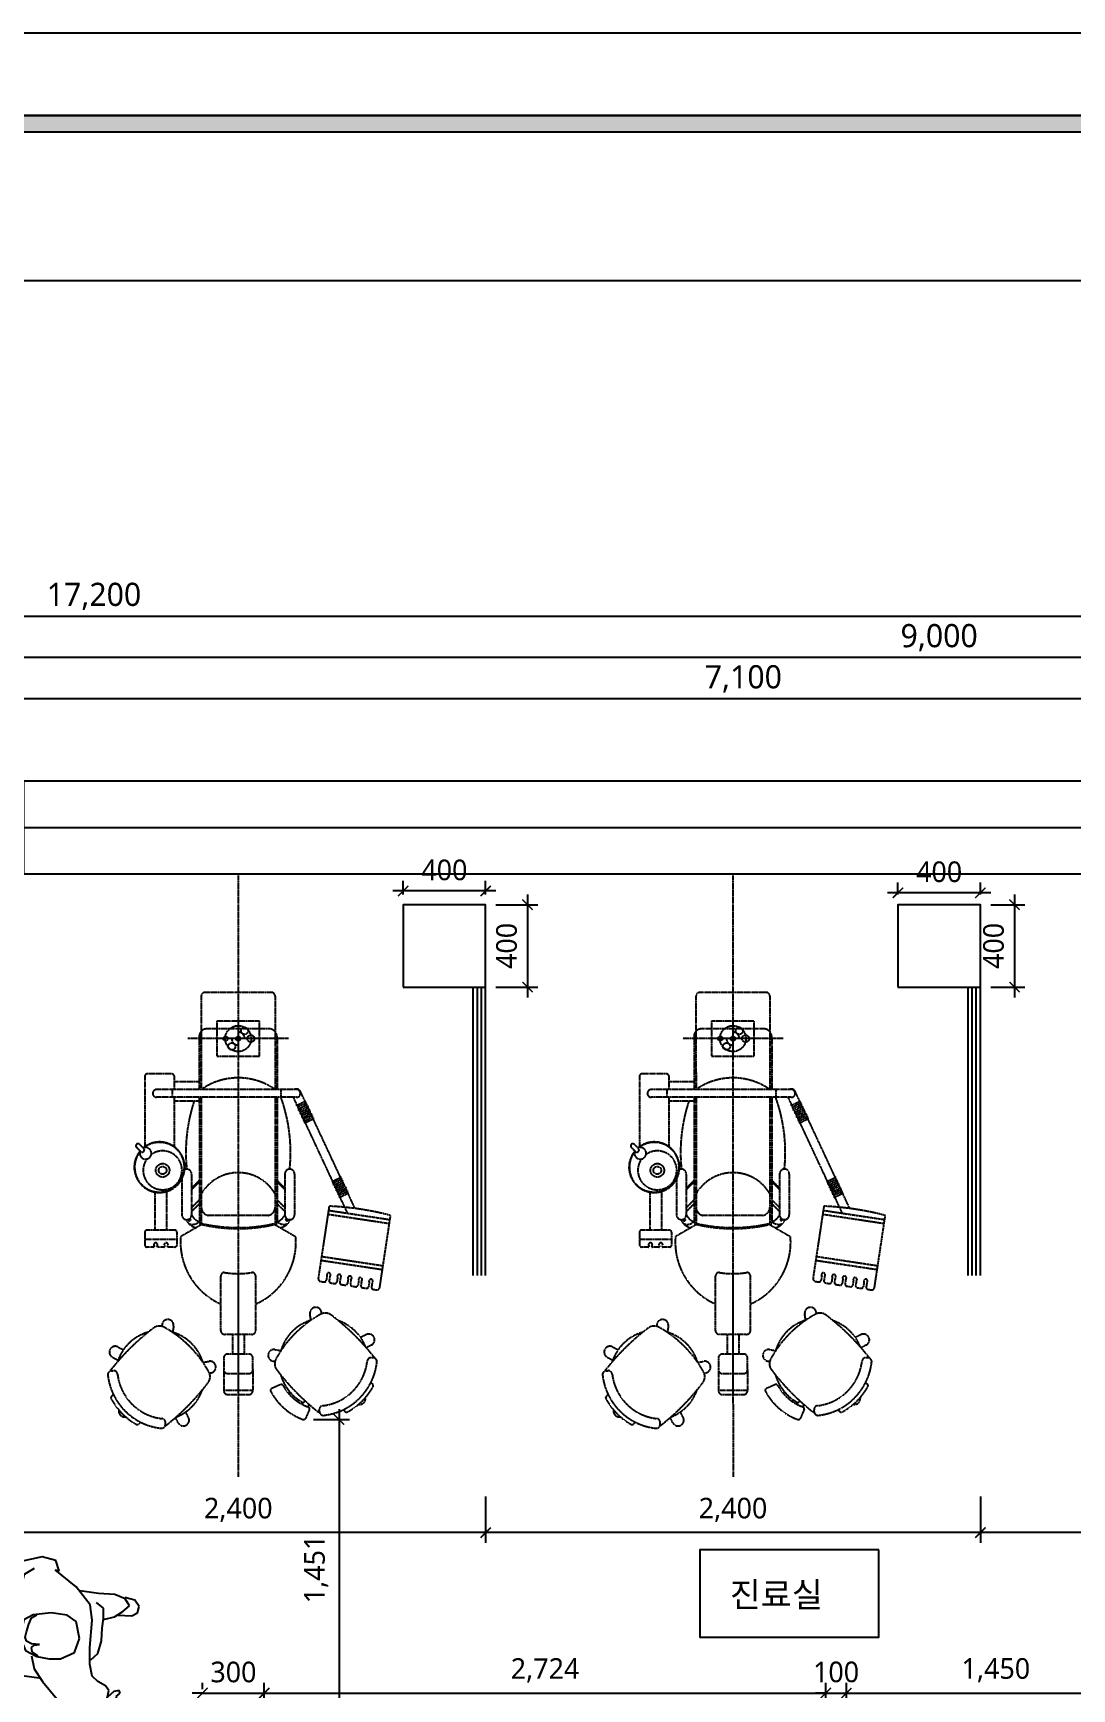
# Model space of a CAD drawing. Header units: metres. Extents: x 11578468 to 47831421, y -58341524 to -14256839.
# Drawn here: x 23691065 to 23696104, y -29099290 to -29091254 of the extents above; entities that cross this region are included whole.
import ezdxf
from ezdxf.enums import TextEntityAlignment as Align

# ---------------------------------------------------------------- set-up
doc = ezdxf.new("R2010")
doc.units = ezdxf.units.M
doc.header["$LTSCALE"] = 50
doc.header["$MEASUREMENT"] = 0
doc.linetypes.add('CENTERX2', pattern=[4, 2.5, -0.5, 0.5, -0.5])
doc.layers.get('0').update_dxf_attribs({"linetype": 'CONTINUOUS'})
doc.layers.get('DEFPOINTS').update_dxf_attribs({"linetype": 'CONTINUOUS'})
for name, color, linetype in [('3.기호.계단선', 30, 'CONTINUOUS'), ('CURTWALL', 4, 'CONTINUOUS'), ('FORM(YOURNAME)-1', 1, 'CONTINUOUS'), ('FORM(YOURNAME)-11', 1, 'CONTINUOUS'), ('TEX', 7, 'CONTINUOUS'), ('wall', 3, 'CONTINUOUS'), ('WIN', 4, 'CONTINUOUS'), ('家具', 251, 'CONTINUOUS'), ('家具外线', 7, 'CONTINUOUS'), ('가구', 6, 'CONTINUOUS')]:
    doc.layers.add(name, color=color, linetype=linetype)
doc.layers.add('DIM', color=7, linetype='CONTINUOUS', lineweight=15)
doc.styles.add('HY 울릉도 L', font='malgun.ttf')
doc.styles.add('JT1', font='malgun.ttf')
doc.styles.add('N 맑은고딕', font='malgun.ttf')
doc.styles.add('YOURNAME', font='malgun.ttf')
doc.dimstyles.new('JJ IN 45', dxfattribs={"dimscale": 45, "dimtxt": 2.5, "dimasz": 1, "dimexe": 1.25, "dimexo": 1.5, "dimtad": 1, "dimdec": 6, "dimlunit": 6, "dimtxsty": 'N 맑은고딕', "dimblk": 'ARCHTICK', "dimcen": 2.5, "dimclrd": 256, "dimclre": 256, "dimclrt": 256, "dimadec": 0, "dimazin": 0, "dimtfac": 1, "dimtdec": 6, "dimtix": 1, "dimtmove": 0, "dimatfit": 3, "dimldrblk": 'ARCHTICK', "dimfxl": 1, "dimarcsym": 0})
doc.dimstyles.new('사본 50', dxfattribs={"dimscale": 50, "dimtxt": 2, "dimasz": 1, "dimexe": 1, "dimexo": 1, "dimgap": 1, "dimtad": 1, "dimdec": 0, "dimrnd": 0.05, "dimdsep": 46, "dimlunit": 6, "dimtxsty": 'HY 울릉도 L', "dimblk": 'ARCHTICK', "dimcen": 2.5, "dimdle": 1, "dimclrd": 133, "dimclre": 133, "dimclrt": 30, "dimadec": 0, "dimazin": 0, "dimtfac": 1, "dimtdec": 0, "dimtix": 1, "dimtmove": 2, "dimatfit": 3, "dimldrblk": 'ARCHTICK', "dimfxl": 1, "dimlwd": -1, "dimlwe": -1, "dimarcsym": 0})

# ---------------------------------------------------------------- blocks, each defined once
blk = doc.blocks.new('*U358')
at = {"layer": 'WIN', "linetype": 'Continuous'}
blk.add_line((60, -25), (7040, -25), dxfattribs=at)
for points in [[(0, -250), (7100, -250), (7100, 200), (0, 200)], [(0, -250), (60, -250), (60, 200), (0, 200)], [(7100, -250), (7040, -250), (7040, 200), (7100, 200)]]:
    blk.add_lwpolyline(points, close=True, dxfattribs=at)
blk = doc.blocks.new('_ArchTick')
at = {"color": 0, "linetype": 'ByBlock', "const_width": 0.15}
blk.add_lwpolyline([(-0.5, -0.5), (0.5, 0.5)], dxfattribs=at)
blk = doc.blocks.new('*D400')
at = {"layer": 'DEFPOINTS', "color": 0, "transparency": 16777216}
for p in [(23743802, -29127857), (23736702, -29128057), (23743802, -29128057)]:
    blk.add_point(p, dxfattribs=at)
at = {"layer": 'DIM', "lineweight": -2, "transparency": 16777216}
for p, q in [((23736702, -29127989.5), (23736702, -29127800.8)), ((23736702, -29127857), (23743802, -29127857)), ((23743802, -29127989.5), (23743802, -29127800.8))]:
    blk.add_line(p, q, dxfattribs=at)
at = {"layer": 'DIM', "lineweight": -2, "transparency": 16777216, "xscale": 45, "yscale": 45, "zscale": 45, "rotation": 180}
blk.add_blockref('_ArchTick', (23736702, -29127857), dxfattribs=at)
at = {"layer": 'DIM', "lineweight": -2, "transparency": 16777216, "xscale": 45, "yscale": 45, "zscale": 45}
blk.add_blockref('_ArchTick', (23743802, -29127857), dxfattribs=at)
at = {"layer": 'DIM', "transparency": 16777216, "insert": (23740252, -29127761), "char_height": 112.5, "attachment_point": 5, "style": 'N 맑은고딕'}
blk.add_mtext('7,100', dxfattribs=at)
blk = doc.blocks.new('*D403')
at = {"layer": 'DEFPOINTS', "color": 0, "transparency": 16777216}
for p in [(23736702, -29127657), (23736702, -29128057), (23745702, -29128057)]:
    blk.add_point(p, dxfattribs=at)
at = {"layer": 'DIM', "lineweight": -2, "transparency": 16777216}
for p, q in [((23736702, -29127989.5), (23736702, -29127600.8)), ((23745702, -29127989.5), (23745702, -29127600.8)), ((23745702, -29127657), (23736702, -29127657))]:
    blk.add_line(p, q, dxfattribs=at)
at = {"layer": 'DIM', "lineweight": -2, "transparency": 16777216, "xscale": 45, "yscale": 45, "zscale": 45, "rotation": 180}
blk.add_blockref('_ArchTick', (23736702, -29127657), dxfattribs=at)
at = {"layer": 'DIM', "lineweight": -2, "transparency": 16777216, "xscale": 45, "yscale": 45, "zscale": 45}
blk.add_blockref('_ArchTick', (23745702, -29127657), dxfattribs=at)
at = {"layer": 'DIM', "transparency": 16777216, "insert": (23741202, -29127561.3), "char_height": 112.5, "attachment_point": 5, "style": 'N 맑은고딕'}
blk.add_mtext('9,000', dxfattribs=at)
blk = doc.blocks.new('*D406')
at = {"layer": 'DEFPOINTS', "color": 0, "transparency": 16777216}
for p in [(23745702, -29127457), (23728502, -29128057), (23745702, -29128057)]:
    blk.add_point(p, dxfattribs=at)
at = {"layer": 'DIM', "lineweight": -2, "transparency": 16777216}
for p, q in [((23728502, -29127989.5), (23728502, -29127400.8)), ((23728502, -29127457), (23745702, -29127457)), ((23745702, -29127989.5), (23745702, -29127400.8))]:
    blk.add_line(p, q, dxfattribs=at)
at = {"layer": 'DIM', "lineweight": -2, "transparency": 16777216, "xscale": 45, "yscale": 45, "zscale": 45, "rotation": 180}
blk.add_blockref('_ArchTick', (23728502, -29127457), dxfattribs=at)
at = {"layer": 'DIM', "lineweight": -2, "transparency": 16777216, "xscale": 45, "yscale": 45, "zscale": 45}
blk.add_blockref('_ArchTick', (23745702, -29127457), dxfattribs=at)
at = {"layer": 'DIM', "transparency": 16777216, "insert": (23737102, -29127361), "char_height": 112.5, "attachment_point": 5, "style": 'N 맑은고딕'}
blk.add_mtext('17,200', dxfattribs=at)
blk = doc.blocks.new('FORM-ELEVATION')
at = {"layer": 'FORM(YOURNAME)-11'}
h = blk.add_hatch(color=256, dxfattribs=at)
h.dxf.hatch_style = 1
h.paths.add_polyline_path([(-10309, 35708), (71691, 35708), (71691, 35508), (-10309, 35508)])
h.paths.add_polyline_path([(-10309, -21492), (71691, -21492), (71691, -21692), (-10309, -21692)])
at = {"layer": 'DEFPOINTS', "color": 158}
blk.add_lwpolyline([(-10309, -21692), (71691, -21692), (71691, 35708), (-10309, 35708)], close=True, dxfattribs=at)
at = {"layer": 'DEFPOINTS'}
blk.add_lwpolyline([(-8309, 33708), (61071, 33708), (61071, -19692), (-8309, -19692)], close=True, dxfattribs=at)
at = {"layer": 'FORM(YOURNAME)-11', "color": 250}
blk.add_lwpolyline([(-11309, -22692), (72691, -22692), (72691, 36708), (-11309, 36708)], close=True, dxfattribs=at)
at = {"layer": 'FORM(YOURNAME)-11'}
blk.add_lwpolyline([(-10309, 35708), (71691, 35708), (71691, 35508), (-10309, 35508)], close=True, dxfattribs=at)
at = {"layer": 'FORM(YOURNAME)-11', "color": 3, "style": 'YOURNAME'}
for tag, height, p in [('1', 451, (71041, -1219)), ('2', 451, (71041, -1863)), ('3', 451, (71041, -3150)), ('4', 451, (71041, -5081)), ('5', 515, (71041, -7398)), ('6', 515, (71041, -9650)), ('7', 515, (71041, -11903)), ('8', 515, (71041, -14155)), ('9', 515, (71041, -16408)), ('10', 515, (66791, -18596)), ('11', 515, (71041, -18660)), ('12', 515, (66791, -20848)), ('13', 515, (71041, -20848))]:
    blk.add_attdef(tag, text='', height=height, dxfattribs=at).set_placement(p, align=Align.MIDDLE_RIGHT)
blk = doc.blocks.new('MK-RC-0052')
at = {"layer": '家具外线', "color": 251, "true_color": 0x636466}
for p, q in [((73812.7, 10590.5), (73806.2, 10577.5)), ((73864.8, 10592.7), (73812.7, 10590.5)), ((73834.4, 10616.5), (73825.7, 10605.7)), ((73825.7, 10605.7), (73864.8, 10592.7)), ((73880.1, 10612.2), (73834.4, 10616.5)), ((73867, 10638.3), (73858.3, 10629.6)), ((73858.3, 10629.6), (73880.1, 10612.2)), ((73914.8, 10623.1), (73867, 10638.3)), ((73934.4, 10597), (73914.8, 10623.1)), ((73921.4, 10562.2), (73934.4, 10594.8)), ((73988.7, 10601.3), (73934.4, 10597)), ((74023.5, 10575.3), (73988.7, 10601.3)), ((73806.2, 10577.5), (73858.3, 10568.8)), ((73858.3, 10568.8), (73821.4, 10564.4)), ((73821.4, 10564.4), (73821.4, 10551.4)), ((73821.4, 10551.4), (73871.4, 10540.5)), ((73875.7, 10525.3), (73858.3, 10510.1)), ((73858.3, 10510.1), (73862.7, 10497.1)), ((73871.4, 10540.5), (73875.7, 10525.3)), ((73886.6, 10501.4), (73917, 10527.5)), ((73917, 10527.5), (73910.5, 10497.1)), ((73919.2, 10527.5), (73921.4, 10562.2)), ((74106.1, 10570.9), (74023.5, 10575.3)), ((74149.6, 10536.2), (74106.1, 10570.9)), ((74214.8, 10455.8), (74149.6, 10536.2)), ((73862.7, 10497.1), (73886.6, 10501.4)), ((73910.5, 10497.1), (73925.7, 10475.4)), ((73925.7, 10475.4), (73960.5, 10455.8)), ((73960.5, 10455.8), (73986.6, 10431.9)), ((73986.6, 10431.9), (73997.4, 10375.5)), ((74253.9, 10397.2), (74214.8, 10455.8)), ((74297.4, 10429.8), (74230, 10438.5)), ((74317, 10427.6), (74297.4, 10429.8)), ((74336.5, 10434.1), (74317, 10427.6)), ((74397.4, 10429.8), (74336.5, 10434.1)), ((74438.7, 10405.9), (74397.4, 10429.8)), ((74419.1, 10421.1), (74558.2, 10445)), ((74558.2, 10445), (74608.2, 10434.1)), ((74608.2, 10434.1), (74649.5, 10403.7)), ((73993.1, 10355.9), (73960.5, 10327.7)), ((73997.4, 10375.5), (73997.4, 10299.5)), ((74132.2, 10351.6), (74067.7, 10322.5)), ((74184.4, 10351.6), (74132.2, 10351.6)), ((74240.9, 10340.7), (74184.4, 10351.6)), ((74264.8, 10338.6), (74253.9, 10397.2)), ((74475.6, 10390.7), (74438.7, 10405.9)), ((74469.1, 10345.1), (74486.5, 10364.6)), ((74486.5, 10364.6), (74475.6, 10390.7)), ((74649.5, 10364.6), (74612.6, 10345.1)), ((74649.5, 10403.7), (74649.5, 10364.6)), ((73960.5, 10327.7), (73943.1, 10269.1)), ((73997.4, 10299.5), (73986.6, 10173.5)), ((74067.7, 10322.5), (74044.4, 10258.1)), ((74253.9, 10288.6), (74228.6, 10286.5)), ((74228.6, 10286.5), (74264.8, 10282.1)), ((74235.3, 10338.7), (74262.6, 10319)), ((74292.3, 10313.2), (74240.9, 10340.7)), ((74264.8, 10299.5), (74253.9, 10288.6)), ((74262.6, 10319), (74264.8, 10299.5)), ((74264.8, 10282.1), (74288.7, 10271.2)), ((74312.6, 10265.3), (74292.3, 10313.2)), ((74338.7, 10273.4), (74386.5, 10295.1)), ((74386.5, 10295.1), (74440.9, 10319)), ((74440.9, 10319), (74469.1, 10345.1)), ((74521.3, 10340.7), (74464.8, 10332)), ((74569.1, 10338.6), (74521.3, 10340.7)), ((74612.6, 10345.1), (74569.1, 10338.6)), ((73940.9, 10210.4), (73934.4, 10167)), ((73943.1, 10269.1), (73940.9, 10210.4)), ((74044.4, 10258.1), (74059.8, 10179.4)), ((74288.7, 10227.8), (74277.8, 10193)), ((74288.7, 10271.2), (74295.2, 10251.7)), ((74295.2, 10251.7), (74288.7, 10227.8)), ((74300.2, 10172), (74308.9, 10208.9)), ((74308.9, 10208.9), (74314, 10222.6)), ((74332.9, 10258.9), (74312.6, 10265.3)), ((74314, 10222.6), (74335.8, 10232.8)), ((74319.1, 10134.4), (74326.8, 10222.5)), ((74343.8, 10247.3), (74332.9, 10258.9)), ((74335.8, 10232.8), (74343.8, 10247.3)), ((74336.4, 10264.9), (74338.7, 10273.4)), ((73777.9, 10140.9), (73771.4, 10110.5)), ((73804, 10153.9), (73777.9, 10140.9)), ((73867, 10151.8), (73804, 10153.9)), ((73845.3, 10134.4), (73814.8, 10108.3)), ((73884.4, 10158.3), (73845.3, 10134.4)), ((73934.4, 10171.3), (73884.4, 10158.3)), ((73934.4, 10167), (73934.4, 10119.2)), ((73986.6, 10173.5), (73995.3, 10104)), ((74059.8, 10179.4), (74101.1, 10151.1)), ((74101.1, 10151.1), (74175.7, 10140.9)), ((74175.7, 10140.9), (74258.3, 10149.6)), ((74264.8, 10162.6), (74240.9, 10149.6)), ((74258.3, 10149.6), (74300.2, 10172)), ((74277.8, 10193), (74264.8, 10162.6)), ((74306.1, 10058.4), (74319.1, 10134.4)), ((73771.4, 10110.5), (73790.9, 10082.3)), ((73790.9, 10082.3), (73836.6, 10069.2)), ((73814.8, 10108.3), (73834.4, 10075.8)), ((73834.4, 10075.8), (73882.2, 10056.2)), ((73882.2, 10056.2), (73958.3, 10051.9)), ((73934.4, 10119.2), (73967, 10093.1)), ((73958.3, 10051.9), (74043.1, 10038.8)), ((73995.3, 10104), (74060.5, 10021.5)), ((74306.1, 9997.6), (74306.1, 10058.4)), ((74060.5, 10021.5), (74156.1, 9943.3)), ((74306.1, 9999.7), (74297.4, 9962.8)), ((74380, 9986.7), (74306.1, 9997.6)), ((74403.9, 9984.5), (74380, 9986.7)), ((74401.7, 9941.1), (74403.9, 9978)), ((74440.9, 10021.5), (74403.9, 9984.5)), ((74495.2, 10041), (74440.9, 10021.5)), ((74467, 9991.1), (74480, 10004.1)), ((74562.6, 9980.2), (74467, 9991.1)), ((74480, 10004.1), (74506.1, 10025.8)), ((74506.1, 10025.8), (74495.2, 10041)), ((74562.6, 9967.2), (74562.6, 9980.2)), ((74138.7, 9947.6), (74153.9, 9899.8)), ((74156.1, 9943.3), (74138.7, 9947.6)), ((74153.9, 9899.8), (74217, 9882.5)), ((74217, 9882.5), (74314.8, 9904.2)), ((74297.4, 9962.8), (74251.8, 9934.6)), ((74314.8, 9904.2), (74390.9, 9921.6)), ((74384.4, 9919.4), (74401.7, 9941.1)), ((74390.9, 9921.6), (74449.6, 9899.8)), ((74449.6, 9899.8), (74503.9, 9889)), ((74488.7, 9910.7), (74534.3, 9915)), ((74516.9, 9904.2), (74488.7, 9910.7)), ((74503.9, 9889), (74516.9, 9904.2)), ((74523.5, 9932.4), (74556.1, 9936.8)), ((74538.7, 9930.2), (74523.5, 9932.4)), ((74532.2, 9960.7), (74562.6, 9967.2)), ((74560.4, 9954.1), (74532.2, 9960.7)), ((74534.3, 9915), (74538.7, 9930.2)), ((74556.1, 9936.8), (74560.4, 9954.1))]:
    blk.add_line(p, q, dxfattribs=at)
blk = doc.blocks.new('*D686')
at = {"layer": 'DEFPOINTS', "color": 0, "ltscale": 10, "transparency": 16777216}
for p in [(23692186.3, -29099310.4), (23691886.3, -29099341.9), (23692186.3, -29099433.9)]:
    blk.add_point(p, dxfattribs=at)
at = {"layer": 'wall', "color": 133, "ltscale": 10, "transparency": 16777216}
for p, q in [((23691886.3, -29099310.4), (23691836.3, -29099310.4)), ((23691886.3, -29099291.9), (23691886.3, -29099260.4)), ((23691886.3, -29099310.4), (23692186.3, -29099310.4)), ((23692186.3, -29099383.9), (23692186.3, -29099260.4)), ((23692186.3, -29099310.4), (23692236.3, -29099310.4))]:
    blk.add_line(p, q, dxfattribs=at)
at = {"layer": 'wall', "color": 133, "ltscale": 10, "transparency": 16777216, "xscale": 50, "yscale": 50, "zscale": 50}
blk.add_blockref('_ArchTick', (23691886.3, -29099310.4), dxfattribs=at)
at = {"layer": 'wall', "color": 133, "ltscale": 10, "transparency": 16777216, "xscale": 50, "yscale": 50, "zscale": 50, "rotation": 180}
blk.add_blockref('_ArchTick', (23692186.3, -29099310.4), dxfattribs=at)
at = {"layer": 'wall', "color": 30, "ltscale": 10, "transparency": 16777216, "insert": (23692036.3, -29099208.7), "char_height": 100, "attachment_point": 5, "style": 'HY 울릉도 L'}
blk.add_mtext('300', dxfattribs=at)
blk = doc.blocks.new('*D687')
at = {"layer": 'DEFPOINTS', "color": 0, "ltscale": 10, "transparency": 16777216}
for p in [(23694909.9, -29099310.4), (23692186.3, -29099433.9), (23694909.9, -29099433.9)]:
    blk.add_point(p, dxfattribs=at)
at = {"layer": 'wall', "color": 133, "ltscale": 10, "transparency": 16777216}
for p, q in [((23692136.3, -29099310.4), (23694959.9, -29099310.4)), ((23692186.3, -29099383.9), (23692186.3, -29099260.4)), ((23694909.9, -29099383.9), (23694909.9, -29099260.4))]:
    blk.add_line(p, q, dxfattribs=at)
at = {"layer": 'wall', "color": 133, "ltscale": 10, "transparency": 16777216, "xscale": 50, "yscale": 50, "zscale": 50, "rotation": 180}
blk.add_blockref('_ArchTick', (23692186.3, -29099310.4), dxfattribs=at)
at = {"layer": 'wall', "color": 133, "ltscale": 10, "transparency": 16777216, "xscale": 50, "yscale": 50, "zscale": 50}
blk.add_blockref('_ArchTick', (23694909.9, -29099310.4), dxfattribs=at)
at = {"layer": 'wall', "color": 30, "ltscale": 10, "transparency": 16777216, "insert": (23693548.1, -29099200.3), "char_height": 100, "attachment_point": 5, "style": 'HY 울릉도 L'}
blk.add_mtext('2,724', dxfattribs=at)
blk = doc.blocks.new('*D688')
at = {"layer": 'DEFPOINTS', "color": 0, "ltscale": 10, "transparency": 16777216}
for p in [(23695009.9, -29099310.4), (23694909.9, -29099433.9), (23695009.9, -29099433.9)]:
    blk.add_point(p, dxfattribs=at)
at = {"layer": 'wall', "color": 133, "ltscale": 10, "transparency": 16777216}
for p, q in [((23694909.9, -29099310.4), (23694859.9, -29099310.4)), ((23694909.9, -29099383.9), (23694909.9, -29099260.4)), ((23694909.9, -29099310.4), (23695009.9, -29099310.4)), ((23695009.9, -29099383.9), (23695009.9, -29099260.4)), ((23695009.9, -29099310.4), (23695059.9, -29099310.4))]:
    blk.add_line(p, q, dxfattribs=at)
at = {"layer": 'wall', "color": 133, "ltscale": 10, "transparency": 16777216, "xscale": 50, "yscale": 50, "zscale": 50}
blk.add_blockref('_ArchTick', (23694909.9, -29099310.4), dxfattribs=at)
at = {"layer": 'wall', "color": 133, "ltscale": 10, "transparency": 16777216, "xscale": 50, "yscale": 50, "zscale": 50, "rotation": 180}
blk.add_blockref('_ArchTick', (23695009.9, -29099310.4), dxfattribs=at)
at = {"layer": 'wall', "color": 30, "ltscale": 10, "transparency": 16777216, "insert": (23694959.9, -29099208.4), "char_height": 100, "attachment_point": 5, "style": 'HY 울릉도 L'}
blk.add_mtext('100', dxfattribs=at)
blk = doc.blocks.new('*D689')
at = {"layer": 'DEFPOINTS', "color": 0, "ltscale": 10, "transparency": 16777216}
for p in [(23696459.9, -29099310.4), (23695009.9, -29099433.9), (23696459.9, -29099433.9)]:
    blk.add_point(p, dxfattribs=at)
at = {"layer": 'wall', "color": 133, "ltscale": 10, "transparency": 16777216}
for p, q in [((23694959.9, -29099310.4), (23696509.9, -29099310.4)), ((23695009.9, -29099383.9), (23695009.9, -29099260.4)), ((23696459.9, -29099383.9), (23696459.9, -29099260.4))]:
    blk.add_line(p, q, dxfattribs=at)
at = {"layer": 'wall', "color": 133, "ltscale": 10, "transparency": 16777216, "xscale": 50, "yscale": 50, "zscale": 50, "rotation": 180}
blk.add_blockref('_ArchTick', (23695009.9, -29099310.4), dxfattribs=at)
at = {"layer": 'wall', "color": 133, "ltscale": 10, "transparency": 16777216, "xscale": 50, "yscale": 50, "zscale": 50}
blk.add_blockref('_ArchTick', (23696459.9, -29099310.4), dxfattribs=at)
at = {"layer": 'wall', "color": 30, "ltscale": 10, "transparency": 16777216, "insert": (23695734.9, -29099200), "char_height": 100, "attachment_point": 5, "style": 'HY 울릉도 L'}
blk.add_mtext('1,450', dxfattribs=at)
blk = doc.blocks.new('rtyutut')
at = {"layer": '家具', "linetype": 'CENTERX2', "ltscale": 0.01}
for p, q in [((425185.6, -946947.7), (425230.6, -946649.4)), ((425204.2, -946950.5), (425249.2, -946652.2)), ((425560, -946699), (425210.5, -946646.3)), ((425409.3, -946981.4), (425454.3, -946683.1)), ((425428, -946984.2), (425472.9, -946685.9)), ((425534.4, -946750), (425556.2, -946753.3)), ((425534.4, -946750), (425538, -946750.5)), ((425536.5, -946736), (425558.3, -946739.3)), ((425536.5, -946736), (425540.2, -946736.5)), ((425561.3, -946782.7), (425564.2, -946764)), ((425569.1, -946731.4), (425571.6, -946714.4)), ((425789.2, -946765.2), (425803, -946792)), ((425839.5, -946739.3), (425851.3, -946762.1)), ((425901.3, -946730.7), (425900.9, -946740.2)), ((426021.3, -946742.2), (426030.4, -946733.1)), ((425177.3, -946818.5), (424609, -947083.5)), ((425105.8, -946903.9), (425083.9, -946856.9)), ((425114.3, -946899.9), (425092.4, -946852.9)), ((425122.9, -946895.9), (425101, -946848.9)), ((425519, -946852.5), (425522.6, -946853.1)), ((425519, -946852.5), (425540.8, -946855.8)), ((425521.1, -946838.6), (425524.7, -946839.1)), ((425521.1, -946838.6), (425542.9, -946841.9)), ((425526.7, -946801.3), (425530.3, -946801.8)), ((425526.7, -946801.3), (425548.5, -946804.6)), ((425528.8, -946787.3), (425532.4, -946787.8)), ((425528.8, -946787.3), (425550.6, -946790.6)), ((425553.6, -946833.9), (425556.4, -946815.3)), ((425195.2, -946857), (424636.8, -947117.4)), ((425046, -946931.8), (425024, -946884.8)), ((425054.5, -946927.8), (425032.6, -946880.8)), ((425063.1, -946923.8), (425041.1, -946876.8)), ((425071.6, -946919.8), (425049.7, -946872.8)), ((425080.1, -946915.8), (425058.2, -946868.8)), ((425088.7, -946911.9), (425066.8, -946864.9)), ((425097.2, -946907.9), (425075.3, -946860.9)), ((425511.3, -946903.8), (425514.9, -946904.4)), ((425511.3, -946903.8), (425533, -946907.1)), ((425513.4, -946889.8), (425517, -946890.4)), ((425513.4, -946889.8), (425535.1, -946893.1)), ((425538.1, -946936.5), (425541, -946917.9)), ((425545.9, -946885.2), (425548.7, -946866.6)), ((426153.5, -946876.7), (426162.7, -946867.5)), ((424761.8, -947064.3), (424739.9, -947017.3)), ((425165.6, -946944.7), (425515, -946997.4)), ((425503.5, -946955.1), (425507.1, -946955.6)), ((425503.5, -946955.1), (425525.3, -946958.4)), ((425505.6, -946941.1), (425509.2, -946941.7)), ((425505.6, -946941.1), (425527.4, -946944.4)), ((425530.8, -946985.1), (425533.2, -946969.1)), ((425687.3, -946980.6), (425680.2, -946981.7)), ((426162.6, -946992.1), (426153.2, -946992.5)), ((424676.4, -947104.1), (424654.4, -947057.1)), ((424684.9, -947100.1), (424663, -947053.1)), ((424693.5, -947096.2), (424671.5, -947049.2)), ((424702, -947092.2), (424680.1, -947045.2)), ((424710.5, -947088.2), (424688.6, -947041.2)), ((424719.1, -947084.2), (424697.2, -947037.2)), ((424727.6, -947080.2), (424705.7, -947033.2)), ((424736.2, -947076.2), (424714.3, -947029.2)), ((424744.7, -947072.3), (424722.8, -947025.3)), ((424753.3, -947068.3), (424731.4, -947021.3)), ((425719, -947032.7), (425689.3, -947037.6)), ((426114.5, -947096.5), (426106, -947092.2)), ((426126.3, -947076.7), (426111.5, -947061.9)), ((426138.8, -947049.1), (426129.6, -947040)), ((426139.9, -947045.9), (426131.2, -947041.5)), ((426152.5, -947040.6), (426195.9, -947059.2)), ((424352.1, -947142), (424352.1, -947629.2)), ((424599.1, -947102.7), (424599.1, -947781.6)), ((424599.1, -947178.2), (424636.8, -947178.2)), ((424636.8, -947102.7), (424636.8, -947781.6)), ((425009.3, -947112.2), (425207.3, -947112.2)), ((425009.3, -947159.3), (425207.3, -947159.3)), ((425040.4, -947197), (425078.1, -947159.3)), ((425047.1, -947197), (425084.8, -947159.3)), ((425134.7, -947197), (425172.4, -947159.3)), ((425153.6, -947197), (425191.3, -947159.3)), ((425254.1, -947208.8), (425313.1, -947106.6)), ((424127.7, -947225.3), (424127.7, -947545.9)), ((424146.5, -947206.5), (424314.2, -947206.5)), ((424304.9, -947230.5), (424304.9, -947541)), ((424314.2, -947206.5), (424599.1, -947206.5)), ((424344.5, -947197), (424599.1, -947197)), ((424636.8, -947197), (425251.3, -947197)), ((424636.8, -947206.5), (425104.7, -947206.5)), ((425104.7, -947206.5), (425248.7, -947206.5)), ((425210.1, -947240.1), (425210.1, -947531.3)), ((425861.5, -947208.2), (425866, -947178.4)), ((425917.4, -947216.8), (425918.8, -947207.6)), ((426031.6, -947180.5), (426050.3, -947223.9)), ((424436.9, -947281.9), (424267.2, -947281.9)), ((424267.2, -947281.9), (424267.2, -947489.3)), ((424352.1, -947291.3), (424352.1, -947480)), ((424436.9, -947489.3), (424436.9, -947281.9)), ((425768.8, -947300.8), (425505.5, -947300.8)), ((425787.6, -947319.6), (425787.6, -947451.6)), ((425883.3, -947333.8), (425883.3, -947437.5)), ((425958.7, -947314.9), (425902.1, -947314.9)), ((425958.7, -947314.9), (426060.6, -947314.9)), ((425977.6, -947437.5), (425977.6, -947333.8)), ((426060.6, -947314.9), (426060.6, -947456.3)), ((426079.5, -947437.5), (426079.5, -947333.8)), ((423552.1, -947385.6), (426478.9, -947385.6)), ((424257.7, -947385.6), (424446.4, -947385.6)), ((425502.3, -947385.6), (426059.5, -947385.6)), ((425787.6, -947357.3), (425883.3, -947357.3)), ((425787.6, -947413.9), (425883.3, -947413.9)), ((424267.2, -947489.3), (424436.9, -947489.3)), ((425768.8, -947470.5), (425505.5, -947470.5)), ((425902.1, -947456.3), (425958.7, -947456.3)), ((425958.7, -947456.3), (426060.6, -947456.3)), ((424146.5, -947564.8), (424312, -947564.8)), ((424312, -947564.8), (424599.1, -947564.8)), ((424336.5, -947574.2), (424599.1, -947574.2)), ((424561.4, -947574.2), (424561.4, -947696.8)), ((424636.8, -947564.8), (425104.7, -947564.8)), ((424636.8, -947574.2), (425251.3, -947574.2)), ((424655.7, -947574.2), (424655.7, -947696.8)), ((425040.4, -947574.2), (425078.1, -947611.9)), ((425047.1, -947574.2), (425084.8, -947611.9)), ((425104.7, -947564.8), (425248.7, -947564.8)), ((425134.7, -947574.2), (425172.4, -947611.9)), ((425153.6, -947574.2), (425191.3, -947611.9)), ((425254.1, -947562.4), (425313.1, -947664.6)), ((425923.3, -947556.9), (425918.5, -947527.1)), ((425975.5, -947525.2), (425974.3, -947518)), ((425009.3, -947611.9), (425207.3, -947611.9)), ((425033.4, -947659.1), (425207.3, -947659.1)), ((426190.8, -947627.1), (426164, -947640.9)), ((424523.7, -947706.2), (424523.7, -947828.8)), ((424533.1, -947696.8), (424599.1, -947696.8)), ((424599.1, -947706.2), (424636.8, -947706.2)), ((424636.8, -947696.8), (424876.2, -947696.8)), ((425093.8, -947732.8), (425281.3, -947732.8)), ((425281.3, -947692.9), (425281.3, -947829.3)), ((425290.7, -947683.4), (425354.6, -947683.2)), ((425326.3, -947683.3), (425326.8, -947838.6)), ((425358.6, -947728.5), (425362.3, -947728.4)), ((425364, -947692.6), (425364.1, -947726.5)), ((425747.9, -947699.3), (425777.6, -947703.9)), ((426216.7, -947677.4), (426191.5, -947690.4)), ((426225.3, -947739.1), (426215.9, -947738.8)), ((425096.9, -947789.4), (425281.3, -947789.4)), ((425358.7, -947742.6), (425362.3, -947742.6)), ((425358.8, -947779), (425362.4, -947779)), ((425358.8, -947793.1), (425362.5, -947793.1)), ((425364.2, -947744.5), (425364.3, -947777.1)), ((425364.4, -947795), (425364.5, -947828.9)), ((425739.3, -947755.3), (425748.4, -947756.7)), ((424533.1, -947838.2), (424876.2, -947838.2)), ((424885.1, -947844), (424865.1, -947864)), ((424899.8, -947858.7), (424879.7, -947878.7)), ((425290.8, -947838.8), (425355.1, -947838.4)), ((426213.9, -947859.2), (426222.9, -947868.2)), ((425848.4, -947969.5), (425862.2, -947942.7)), ((425898.7, -947995.4), (425912.5, -947968.6)), ((425964, -948000.5), (425963.6, -947991)), ((426079.4, -947991.4), (426088.5, -948000.6))]:
    blk.add_line(p, q, dxfattribs=at)
for centre, radius in [((424352.1, -947385.6), 62.9), ((424314.3, -947354.5), 17.2), ((424352.1, -947324.3), 17.2), ((424352.1, -947385.6), 10.8), ((424389.8, -947416.7), 17.2), ((424352.1, -947446.9), 10.8), ((424991.3, -947752.5), 33), ((424991.3, -947752.5), 18.9)]:
    blk.add_circle(centre, radius, dxfattribs=at)
for centre, radius, start, end in [((426584.6, -947006.1), 1420.4, 165.32787, 177.52206), ((425529.3, -946742.1), 9.43, 39.98277, 302.80201), ((425554.8, -946762.6), 9.43, 351.42497, 81.38458), ((425559.8, -946730), 9.43, 261.38458, 351.42497), ((425557.6, -946712.9), 14.1, 354.07747, 79.98935), ((426595.6, -947616.8), 1130.8, 127.74452, 142.89408), ((425926.7, -946970.2), 216.9, 112.58069, 160.91759), ((425814.4, -946752.3), 28.3, 27.26154, 207.26154), ((425919.7, -946741), 18.9, 177.64231, 263.54627), ((425920.1, -946731.5), 18.9, 83.68774, 177.64231), ((425890.1, -947003.3), 245.2, 6.45373, 83.54627), ((425890.1, -947003.3), 292.3, 6.31226, 83.68774), ((426037, -946739.8), 9.43, 60.84732, 135), ((425890.1, -947003.3), 311.2, 28.17646, 60.84732), ((426099.2, -946796), 28.3, 348.68025, 100.79535), ((425513.9, -946844.6), 9.43, 39.98277, 302.80201), ((425521.6, -946793.3), 9.43, 39.98277, 302.80201), ((425539.4, -946865.2), 9.43, 351.42497, 81.38458), ((425544.3, -946832.5), 9.43, 261.38458, 351.42497), ((425547.1, -946813.9), 9.43, 351.42497, 81.38458), ((425552, -946781.3), 9.43, 261.38458, 351.42497), ((426156, -946860.8), 9.43, 315, 28.17646), ((425506.2, -946895.9), 9.43, 39.98277, 302.80201), ((425528.8, -946935.1), 9.43, 261.38459, 351.42497), ((425531.6, -946916.4), 9.43, 351.42497, 81.38458), ((425536.6, -946883.8), 9.43, 261.38457, 351.42497), ((425731.4, -946963.1), 47.1, 142.89408, 208.79759), ((425498.4, -946947.2), 9.43, 39.98277, 302.80201), ((425516.8, -946983.3), 14.1, 262.86059, 352.86026), ((425523.9, -946967.7), 9.43, 351.42497, 81.38459), ((425684.7, -947009.6), 28.3, 99.26154, 279.26154), ((426173, -946720.4), 551, 208.79759, 241.20241), ((425276.5, -946297.7), 1130.8, 307.10592, 322.25548), ((426152.4, -946973.6), 18.9, 186.45373, 272.35769), ((426161.8, -946973.2), 18.9, 272.35769, 6.31226), ((424618, -947102.7), 21.2, 115, 207.26604), ((424618, -947102.7), 18.9, 90, 180), ((424618, -947102.7), 18.9, 0, 90), ((425926.7, -946970.2), 216.9, 196.72134, 254.08434), ((425926.7, -946970.2), 216.9, 285.58412, 332.67832), ((425926.7, -946970.2), 226.3, 298.81205, 340.41104), ((425926.7, -946970.2), 292.3, 297.89306, 339.79002), ((426148.8, -947049.2), 9.43, 66.68894, 160.41104), ((426192.1, -947067.9), 9.43, 339.79002, 66.68894), ((424904.7, -947924.9), 793.3, 84.13608, 109.73261), ((425009.3, -947135.8), 23.6, 90, 270), ((425207.3, -947135.8), 23.6, 270, 90), ((425177.1, -947220.7), 68.4, 21.36345, 63.76639), ((425229.9, -947149.5), 6.22, 215.42758, 85.87159), ((425203.1, -947195.6), 68.4, 12.06886, 66.20147), ((425207, -947163.4), 46.8, 316.21643, 21.42814), ((425340, -947434), 328.4, 23.9286, 94.69154), ((426040.3, -947176.7), 9.43, 118.81205, 203.31106), ((424146.5, -947225.3), 18.9, 90.00103, 179.99742), ((424345.2, -947237.9), 40.9, 89.0396, 169.48323), ((424854.5, -947385.6), 311.9, 144.94886, 215.05114), ((425210.1, -947385.6), 207.4, 120.27264, 239.72736), ((425169.9, -947247.4), 40.9, 10.31103, 90.9604), ((424487.5, -947385.6), 782, 346.75102, 13.23887), ((424487.5, -947385.6), 786.7, 346.12555, 13.86437), ((425889.4, -947212.5), 28.3, 171.26154, 351.26154), ((425930.3, -947161.9), 47.1, 241.20241, 307.10592), ((426059, -947220.2), 9.43, 203.31106, 297.89306), ((425505.5, -947319.6), 18.9, 90, 180), ((425106.4, -947385.6), 386.6, 349.77841, 10.22159), ((425768.8, -947319.6), 18.9, 0, 90), ((425902.1, -947333.8), 18.9, 90, 180), ((425958.7, -947333.8), 18.9, 0, 90), ((426060.6, -947333.8), 18.9, 0, 90), ((424352.1, -947385.6), 31.5, 90, 180), ((424352.1, -947385.6), 31.5, 270, 0), ((425340, -947337.3), 328.4, 265.30846, 336.0714), ((425505.5, -947451.6), 18.9, 180, 270), ((425768.8, -947451.6), 18.9, 270, 0), ((425902.1, -947437.5), 18.9, 180, 270), ((425946.4, -947522.6), 28.3, 9.26154, 189.26154), ((425958.7, -947437.5), 18.9, 270, 0), ((426060.6, -947437.5), 18.9, 270, 0), ((424146.5, -947545.9), 18.9, 179.99742, 270.00099), ((424340.9, -947538.4), 36.1, 184.11959, 262.95924), ((425169.9, -947523.9), 40.9, 269.0396, 349.58675), ((425177.1, -947550.6), 68.4, 296.23361, 338.63655), ((425207, -947607.8), 46.8, 338.57186, 43.78357), ((426235.7, -948010.9), 551, 118.79759, 151.20241), ((425985.9, -947764.5), 216.9, 106.72134, 164.08434), ((425993, -947569.3), 47.1, 52.89408, 118.79759), ((425339.2, -948433.5), 1130.8, 37.74452, 52.89408), ((425985.9, -947764.5), 216.9, 21.02795, 70.91759), ((424904.7, -946846.4), 793.3, 251.7081, 275.86392), ((424976.3, -947767.5), 122.6, 229.85807, 220.15026), ((424976.3, -947767.5), 120.7, 231.74102, 218.25652), ((424991.3, -947752.5), 94.3, 234.52319, 215.47479), ((425009.3, -947635.5), 23.6, 90, 205.05762), ((425207.3, -947635.5), 23.6, 270, 90), ((425229.9, -947621.8), 6.22, 274.12841, 144.57242), ((425203.1, -947575.6), 68.4, 293.79853, 347.92902), ((426203.8, -947652.2), 28.3, 297.26154, 117.26154), ((424533.1, -947706.2), 9.43, 90, 180), ((425290.7, -947692.9), 9.43, 90.20822, 180), ((425352.4, -947735.5), 9.43, 48.79544, 311.61468), ((425354.6, -947692.6), 9.43, 0.20506, 90.20506), ((425362.3, -947726.6), 1.89, 270.20506, 0.20506), ((425743.6, -947727.3), 28.3, 81.26154, 261.26154), ((426215.1, -947757.6), 18.9, 87.64231, 173.54627), ((426224.5, -947758), 18.9, 353.68774, 87.64231), ((424618, -947781.6), 18.9, 180, 270), ((424618, -947781.6), 18.9, 270, 0), ((424908.8, -947834.9), 28.3, 246.53399, 203.51361), ((425352.6, -947786.1), 9.43, 48.79544, 311.61468), ((425362.3, -947744.5), 1.89, 0.20506, 90.20506), ((425362.4, -947777.1), 1.89, 270.20506, 0.20506), ((425362.5, -947795), 1.89, 0.20506, 90.20506), ((425794.1, -947768.1), 47.1, 151.20241, 217.10592), ((426658.3, -947114.4), 1130.8, 217.10592, 232.25548), ((425952.7, -947727.9), 245.2, 276.45373, 353.54627), ((425952.7, -947727.9), 292.3, 276.31226, 353.68774), ((424533.1, -947828.8), 9.43, 180, 270), ((424872.4, -947871.4), 10.4, 135, 315), ((424892.4, -947851.4), 10.4, 315, 135), ((425290.7, -947829.3), 9.43, 180, 270.30046), ((425355.1, -947829), 9.43, 270.30362, 0.30362), ((425985.9, -947764.5), 216.9, 195.58412, 252.4806), ((425952.7, -947727.9), 311.2, 298.17646, 330.84732), ((426216.2, -947874.9), 9.43, 330.84732, 45), ((425873.6, -947982.5), 28.3, 152.73846, 332.73846), ((425982.4, -947990.3), 18.9, 96.45373, 182.35769), ((426160, -947937.1), 28.3, 258.68025, 10.79535), ((425982.8, -947999.7), 18.9, 182.35769, 276.31226), ((426095.2, -947993.9), 9.43, 225, 298.17646)]:
    blk.add_arc(centre, radius, start, end, dxfattribs=at)
blk = doc.blocks.new('*D738')
at = {"layer": 'DEFPOINTS', "color": 0, "ltscale": 10, "transparency": 16777216}
for p in [(23695659.9, -29098306.8), (23698059.9, -29098306.8), (23695659.9, -29098531.7)]:
    blk.add_point(p, dxfattribs=at)
at = {"layer": 'wall', "color": 133, "ltscale": 10, "transparency": 16777216}
for p, q in [((23695659.9, -29098356.8), (23695659.9, -29098581.7)), ((23698059.9, -29098356.8), (23698059.9, -29098581.7)), ((23698109.9, -29098531.7), (23695609.9, -29098531.7))]:
    blk.add_line(p, q, dxfattribs=at)
at = {"layer": 'wall', "color": 133, "ltscale": 10, "transparency": 16777216, "xscale": 50, "yscale": 50, "zscale": 50, "rotation": 180}
blk.add_blockref('_ArchTick', (23695659.9, -29098531.7), dxfattribs=at)
at = {"layer": 'wall', "color": 133, "ltscale": 10, "transparency": 16777216, "xscale": 50, "yscale": 50, "zscale": 50}
blk.add_blockref('_ArchTick', (23698059.9, -29098531.7), dxfattribs=at)
at = {"layer": 'wall', "color": 30, "ltscale": 10, "transparency": 16777216, "insert": (23696859.9, -29098421.7), "char_height": 100, "attachment_point": 5, "style": 'HY 울릉도 L'}
blk.add_mtext('2,400', dxfattribs=at)
blk = doc.blocks.new('*D739')
at = {"layer": 'DEFPOINTS', "color": 0, "ltscale": 10, "transparency": 16777216}
for p in [(23693259.9, -29098306.8), (23695659.9, -29098306.8), (23693259.9, -29098531.7)]:
    blk.add_point(p, dxfattribs=at)
at = {"layer": 'wall', "color": 133, "ltscale": 10, "transparency": 16777216}
for p, q in [((23693259.9, -29098356.8), (23693259.9, -29098581.7)), ((23695659.9, -29098356.8), (23695659.9, -29098581.7)), ((23695709.9, -29098531.7), (23693209.9, -29098531.7))]:
    blk.add_line(p, q, dxfattribs=at)
at = {"layer": 'wall', "color": 133, "ltscale": 10, "transparency": 16777216, "xscale": 50, "yscale": 50, "zscale": 50, "rotation": 180}
blk.add_blockref('_ArchTick', (23693259.9, -29098531.7), dxfattribs=at)
at = {"layer": 'wall', "color": 133, "ltscale": 10, "transparency": 16777216, "xscale": 50, "yscale": 50, "zscale": 50}
blk.add_blockref('_ArchTick', (23695659.9, -29098531.7), dxfattribs=at)
at = {"layer": 'wall', "color": 30, "ltscale": 10, "transparency": 16777216, "insert": (23694459.9, -29098421.7), "char_height": 100, "attachment_point": 5, "style": 'HY 울릉도 L'}
blk.add_mtext('2,400', dxfattribs=at)
blk = doc.blocks.new('*D740')
at = {"layer": 'DEFPOINTS', "color": 0, "ltscale": 10, "transparency": 16777216}
for p in [(23690859.9, -29098306.8), (23693259.9, -29098306.8), (23690859.9, -29098531.7)]:
    blk.add_point(p, dxfattribs=at)
at = {"layer": 'wall', "color": 133, "ltscale": 10, "transparency": 16777216}
for p, q in [((23690859.9, -29098356.8), (23690859.9, -29098581.7)), ((23693259.9, -29098356.8), (23693259.9, -29098581.7)), ((23693309.9, -29098531.7), (23690809.9, -29098531.7))]:
    blk.add_line(p, q, dxfattribs=at)
at = {"layer": 'wall', "color": 133, "ltscale": 10, "transparency": 16777216, "xscale": 50, "yscale": 50, "zscale": 50, "rotation": 180}
blk.add_blockref('_ArchTick', (23690859.9, -29098531.7), dxfattribs=at)
at = {"layer": 'wall', "color": 133, "ltscale": 10, "transparency": 16777216, "xscale": 50, "yscale": 50, "zscale": 50}
blk.add_blockref('_ArchTick', (23693259.9, -29098531.7), dxfattribs=at)
at = {"layer": 'wall', "color": 30, "ltscale": 10, "transparency": 16777216, "insert": (23692059.9, -29098421.7), "char_height": 100, "attachment_point": 5, "style": 'HY 울릉도 L'}
blk.add_mtext('2,400', dxfattribs=at)
blk = doc.blocks.new('*D755')
at = {"layer": 'DEFPOINTS', "color": 0, "ltscale": 10, "transparency": 16777216}
for p in [(23692374.3, -29097982.8), (23692374.3, -29099433.9), (23692548.8, -29099433.9)]:
    blk.add_point(p, dxfattribs=at)
at = {"layer": 'wall', "color": 133, "ltscale": 10, "transparency": 16777216}
for p, q in [((23692548.8, -29097932.8), (23692548.8, -29099483.9)), ((23692424.3, -29097982.8), (23692598.8, -29097982.8)), ((23692424.3, -29099433.9), (23692598.8, -29099433.9))]:
    blk.add_line(p, q, dxfattribs=at)
at = {"layer": 'wall', "color": 133, "ltscale": 10, "transparency": 16777216, "xscale": 50, "yscale": 50, "zscale": 50}
for p, rotation in [((23692548.8, -29097982.8), 90), ((23692548.8, -29099433.9), 270)]:
    blk.add_blockref('_ArchTick', p, dxfattribs=dict(at, rotation=rotation))
at = {"layer": 'wall', "color": 30, "ltscale": 10, "transparency": 16777216, "insert": (23692438.5, -29098708.4), "char_height": 100, "attachment_point": 5, "rotation": 90, "style": 'HY 울릉도 L'}
blk.add_mtext('1,451', dxfattribs=at)
blk = doc.blocks.new('*D782')
at = {"layer": 'DEFPOINTS', "color": 0, "ltscale": 10, "transparency": 16777216}
for p in [(23695659.9, -29095483.9), (23695659.9, -29095883.9), (23695825.8, -29095883.9)]:
    blk.add_point(p, dxfattribs=at)
at = {"layer": 'wall', "color": 133, "ltscale": 10, "transparency": 16777216}
for p, q in [((23695825.8, -29095433.9), (23695825.8, -29095933.9)), ((23695709.9, -29095483.9), (23695875.8, -29095483.9)), ((23695709.9, -29095883.9), (23695875.8, -29095883.9))]:
    blk.add_line(p, q, dxfattribs=at)
at = {"layer": 'wall', "color": 133, "ltscale": 10, "transparency": 16777216, "xscale": 50, "yscale": 50, "zscale": 50}
for p, rotation in [((23695825.8, -29095483.9), 90), ((23695825.8, -29095883.9), 270)]:
    blk.add_blockref('_ArchTick', p, dxfattribs=dict(at, rotation=rotation))
at = {"layer": 'wall', "color": 30, "ltscale": 10, "transparency": 16777216, "insert": (23695724.1, -29095683.9), "char_height": 100, "attachment_point": 5, "rotation": 90, "style": 'HY 울릉도 L'}
blk.add_mtext('400', dxfattribs=at)
blk = doc.blocks.new('*D783')
at = {"layer": 'DEFPOINTS', "color": 0, "ltscale": 10, "transparency": 16777216}
for p in [(23695259.9, -29095426.4), (23695259.9, -29095483.9), (23695659.9, -29095483.9)]:
    blk.add_point(p, dxfattribs=at)
at = {"layer": 'wall', "color": 133, "ltscale": 10, "transparency": 16777216}
for p, q in [((23695259.9, -29095433.9), (23695259.9, -29095376.4)), ((23695659.9, -29095433.9), (23695659.9, -29095376.4)), ((23695709.9, -29095426.4), (23695209.9, -29095426.4))]:
    blk.add_line(p, q, dxfattribs=at)
at = {"layer": 'wall', "color": 133, "ltscale": 10, "transparency": 16777216, "xscale": 50, "yscale": 50, "zscale": 50, "rotation": 180}
blk.add_blockref('_ArchTick', (23695259.9, -29095426.4), dxfattribs=at)
at = {"layer": 'wall', "color": 133, "ltscale": 10, "transparency": 16777216, "xscale": 50, "yscale": 50, "zscale": 50}
blk.add_blockref('_ArchTick', (23695659.9, -29095426.4), dxfattribs=at)
at = {"layer": 'wall', "color": 30, "ltscale": 10, "transparency": 16777216, "insert": (23695459.9, -29095324.7), "char_height": 100, "attachment_point": 5, "style": 'HY 울릉도 L'}
blk.add_mtext('400', dxfattribs=at)
blk = doc.blocks.new('*D784')
at = {"layer": 'DEFPOINTS', "color": 0, "ltscale": 10, "transparency": 16777216}
for p in [(23693259.9, -29095483.9), (23693259.9, -29095883.9), (23693463.3, -29095883.9)]:
    blk.add_point(p, dxfattribs=at)
at = {"layer": 'wall', "color": 133, "ltscale": 10, "transparency": 16777216}
for p, q in [((23693463.3, -29095433.9), (23693463.3, -29095933.9)), ((23693309.9, -29095483.9), (23693513.3, -29095483.9)), ((23693309.9, -29095883.9), (23693513.3, -29095883.9))]:
    blk.add_line(p, q, dxfattribs=at)
at = {"layer": 'wall', "color": 133, "ltscale": 10, "transparency": 16777216, "xscale": 50, "yscale": 50, "zscale": 50}
for p, rotation in [((23693463.3, -29095483.9), 90), ((23693463.3, -29095883.9), 270)]:
    blk.add_blockref('_ArchTick', p, dxfattribs=dict(at, rotation=rotation))
at = {"layer": 'wall', "color": 30, "ltscale": 10, "transparency": 16777216, "insert": (23693361.7, -29095683.9), "char_height": 100, "attachment_point": 5, "rotation": 90, "style": 'HY 울릉도 L'}
blk.add_mtext('400', dxfattribs=at)
blk = doc.blocks.new('*D785')
at = {"layer": 'DEFPOINTS', "color": 0, "ltscale": 10, "transparency": 16777216}
for p in [(23692859.9, -29095417.4), (23692859.9, -29095483.9), (23693259.9, -29095483.9)]:
    blk.add_point(p, dxfattribs=at)
at = {"layer": 'wall', "color": 133, "ltscale": 10, "transparency": 16777216}
for p, q in [((23692859.9, -29095433.9), (23692859.9, -29095367.4)), ((23693259.9, -29095433.9), (23693259.9, -29095367.4)), ((23693309.9, -29095417.4), (23692809.9, -29095417.4))]:
    blk.add_line(p, q, dxfattribs=at)
at = {"layer": 'wall', "color": 133, "ltscale": 10, "transparency": 16777216, "xscale": 50, "yscale": 50, "zscale": 50, "rotation": 180}
blk.add_blockref('_ArchTick', (23692859.9, -29095417.4), dxfattribs=at)
at = {"layer": 'wall', "color": 133, "ltscale": 10, "transparency": 16777216, "xscale": 50, "yscale": 50, "zscale": 50}
blk.add_blockref('_ArchTick', (23693259.9, -29095417.4), dxfattribs=at)
at = {"layer": 'wall', "color": 30, "ltscale": 10, "transparency": 16777216, "insert": (23693059.9, -29095315.8), "char_height": 100, "attachment_point": 5, "style": 'HY 울릉도 L'}
blk.add_mtext('400', dxfattribs=at)
blk = doc.blocks.new('sdagdgds')
at = {"layer": 'WIN', "linetype": 'Continuous'}
blk.add_blockref('*U358', (23736702, -29128457), dxfattribs=at)
at = {"layer": 'DIM'}
for base, p1, p2, picture, middle in [((23745702, -29127457), (23728502, -29128057), (23745702, -29128057), '*D406', (23737102, -29127361.0081521794)), ((23736702, -29127657), (23745702, -29128057), (23736702, -29128057), '*D403', (23741202, -29127561.3138586991)), ((23743802, -29127857), (23736702, -29128057), (23743802, -29128057), '*D400', (23740252, -29127761.0081521794))]:
    dim = blk.add_linear_dim(base=base, p1=p1, p2=p2, dimstyle='JJ IN 45', dxfattribs=at)
    dim.commit()
    dim.dimension.update_dxf_attribs({"geometry": picture, "text_midpoint": middle})

msp = doc.modelspace()

# ---------------------------------------------------------------- linework, layer by layer
at = {"layer": 'CURTWALL'}
for p, q in [((23693199.9, -29097283.8), (23693199.9, -29095883.9)), ((23693219.9, -29097283.8), (23693219.9, -29095883.9)), ((23693239.9, -29097283.8), (23693239.9, -29095883.9)), ((23693259.9, -29097283.8), (23693259.9, -29095883.9)), ((23695599.9, -29097283.8), (23695599.9, -29095883.9)), ((23695619.9, -29097283.8), (23695619.9, -29095883.9)), ((23695639.9, -29097283.8), (23695639.9, -29095883.9)), ((23695659.9, -29097283.8), (23695659.9, -29095883.9))]:
    msp.add_line(p, q, dxfattribs=at)
at = {"layer": 'TEX'}
msp.add_lwpolyline([(23695166.7, -29098615), (23694299.7, -29098615), (23694299.7, -29099039.5), (23695166.7, -29099039.5)], close=True, dxfattribs=at)
at = {"layer": '가구', "ltscale": 10}
for points in [[(23692859.9, -29095883.9), (23693259.9, -29095883.9), (23693259.9, -29095483.9), (23692859.9, -29095483.9)], [(23695259.9, -29095883.9), (23695659.9, -29095883.9), (23695659.9, -29095483.9), (23695259.9, -29095483.9)]]:
    msp.add_lwpolyline(points, close=True, dxfattribs=at)

# ---------------------------------------------------------------- block references
at = {"layer": '3.기호.계단선'}
msp.add_blockref('sdagdgds', (-45742.1, 33373.1), dxfattribs=at)
at = {"layer": 'FORM(YOURNAME)-1', "xscale": 0.4, "yscale": 0.4, "zscale": 0.4}
msp.add_blockref('FORM-ELEVATION', (23678885.4, -29105936.9), dxfattribs=at)
at = {"layer": '家具', "color": 251, "true_color": 0x636466, "rotation": 270.0103326021868}
for p in [(24639368.6, -28671611), (24641768.6, -28671611)]:
    msp.add_blockref('rtyutut', p, dxfattribs=at)
at = {"layer": '家具外线', "color": 251, "true_color": 0x636466, "xscale": 1.056000000005588, "yscale": 1.056000000005588, "zscale": 1.056000000005588, "rotation": 180}
msp.add_blockref('MK-RC-0052', (23769481.1, -29088212.8), dxfattribs=at)

# ---------------------------------------------------------------- texts
at = {"layer": 'TEX', "style": 'JT1'}
msp.add_text('진료실', height=120, dxfattribs=at).set_placement((23694444.1, -29098892.5))

# ---------------------------------------------------------------- dimensions: what is measured, and where the dimension line sits
at = {"layer": 'wall', "ltscale": 10}
for base, p1, p2, picture, middle in [((23692859.9, -29095417.4), (23693259.9, -29095483.9), (23692859.9, -29095483.9), '*D785', (23693059.9, -29095315.8)), ((23695259.9, -29095426.4), (23695659.9, -29095483.9), (23695259.9, -29095483.9), '*D783', (23695459.9, -29095324.7)), ((23690859.9, -29098531.7), (23693259.9, -29098306.8), (23690859.9, -29098306.8), '*D740', (23692059.9, -29098421.7)), ((23693259.9, -29098531.7), (23695659.9, -29098306.8), (23693259.9, -29098306.8), '*D739', (23694459.9, -29098421.7)), ((23695659.9, -29098531.7), (23698059.9, -29098306.8), (23695659.9, -29098306.8), '*D738', (23696859.9, -29098421.7)), ((23692186.3, -29099310.4), (23691886.3, -29099341.9), (23692186.3, -29099433.9), '*D686', (23692036.3, -29099208.7)), ((23694909.9, -29099310.4), (23692186.3, -29099433.9), (23694909.9, -29099433.9), '*D687', (23693548.1, -29099200.3)), ((23695009.9, -29099310.4), (23694909.9, -29099433.9), (23695009.9, -29099433.9), '*D688', (23694959.9, -29099208.4)), ((23696459.9, -29099310.4), (23695009.9, -29099433.9), (23696459.9, -29099433.9), '*D689', (23695734.9, -29099200))]:
    dim = msp.add_linear_dim(base=base, p1=p1, p2=p2, dimstyle='사본 50', dxfattribs=at)
    dim.commit()
    dim.dimension.update_dxf_attribs({"geometry": picture, "text_midpoint": middle})
for base, p1, p2, picture, middle in [((23693463.3, -29095883.9), (23693259.9, -29095483.9), (23693259.9, -29095883.9), '*D784', (23693361.7, -29095683.9)), ((23695825.8, -29095883.9), (23695659.9, -29095483.9), (23695659.9, -29095883.9), '*D782', (23695724.1, -29095683.9)), ((23692548.8, -29099433.9), (23692374.3, -29097982.8), (23692374.3, -29099433.9), '*D755', (23692438.5, -29098708.4))]:
    dim = msp.add_linear_dim(base=base, p1=p1, p2=p2, angle=90, dimstyle='사본 50', dxfattribs=at)
    dim.commit()
    dim.dimension.update_dxf_attribs({"geometry": picture, "text_midpoint": middle})

doc.saveas('drawing.dxf')
